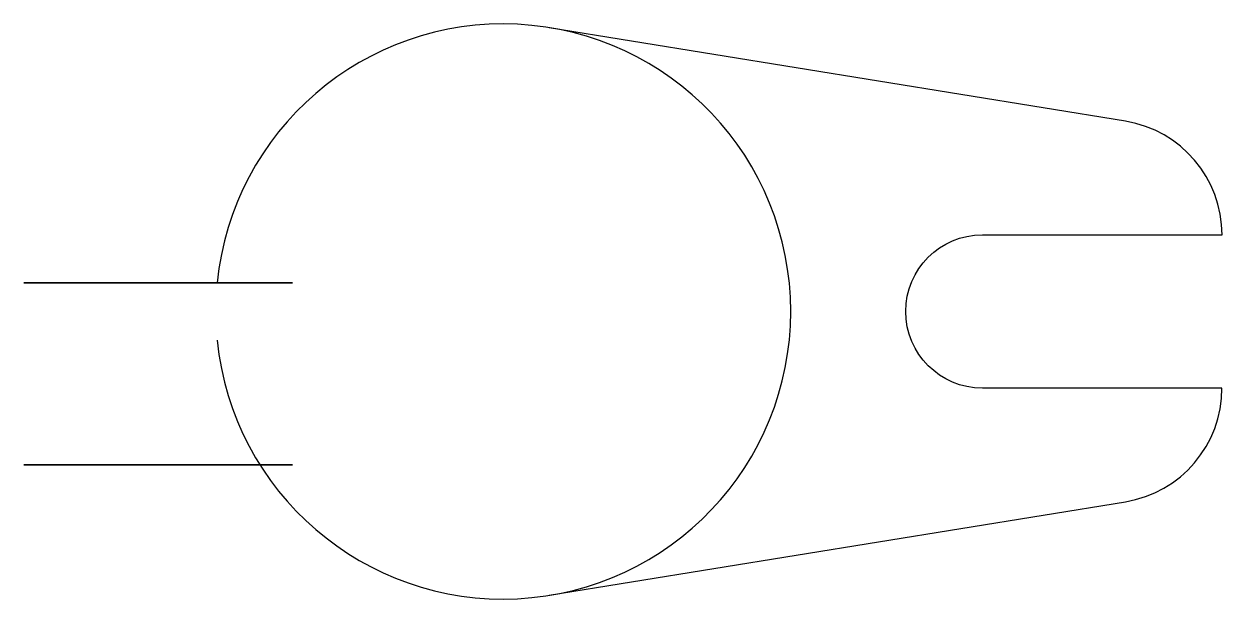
# Model space of a CAD drawing. Header units: inches. Extents: x 20 to 145, y -15 to 45.
import ezdxf

# ---------------------------------------------------------------- set-up
doc = ezdxf.new("R2010")
doc.units = ezdxf.units.IN
doc.header["$MEASUREMENT"] = 0

msp = doc.modelspace()

# ---------------------------------------------------------------- linework, layer by layer
at = {"extrusion": (0, -1, 0)}
for p, q in [((34.43, 18, 36), (48.43, 18, 36)), ((48.43, 18, 8), (34.43, 18, 8)), ((48.43, 18, 36), (48.43, 18, 22)), ((48.43, 18, 22), (48.43, 18, 8)), ((34.43, -1, 36), (48.43, -1, 36)), ((48.43, -1, 8), (34.43, -1, 8)), ((48.43, -1, 36), (48.43, -1, 22)), ((48.43, -1, 22), (48.43, -1, 8))]:
    msp.add_line(p, q, dxfattribs=at)
msp.add_lwpolyline([(75.24, -14.61), (135.34, -4.85, 0.367779), (145.42, 7), (120.43, 7, -1), (120.43, 23), (145.43, 23, 0.367787), (135.35, 34.84), (75.24, 44.61)], format="xyb")
for centre in [(34.43, 22, -18), (34.43, 22, 1)]:
    msp.add_circle(centre, 6, dxfattribs=at)
msp.add_arc((70.43, 15), 30, 185.7392, 174.2608)
for centre in [(34.43, 22, -18), (34.43, 22, 1)]:
    msp.add_arc(centre, 14, 90, 270, dxfattribs=at)

doc.saveas('drawing.dxf')
